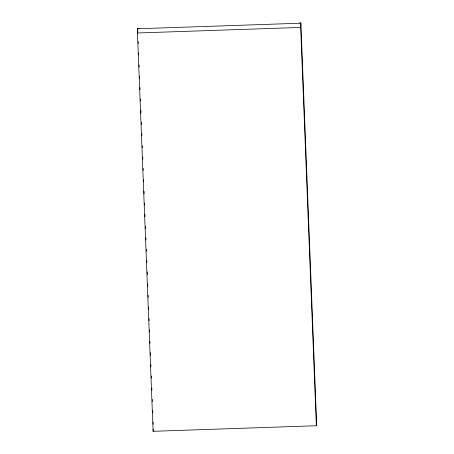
<?xml version="1.0" encoding="UTF-8"?>
<svg xmlns="http://www.w3.org/2000/svg" width="454" height="454" viewBox="0 0 454 454"><rect width="100%" height="100%" fill="white"/><g stroke="black" fill="none" stroke-linecap="round" stroke-linejoin="round"><path stroke-width="0.68" d="M299.691 22.916L300.372 22.7L300.889 23.194L316.557 421.499L316.342 425.739L153.112 431.3L137.443 32.994L137.658 28.761L137.846 28.347L139.123 28.386M153.112 431.3L153.219 429.183M316.342 425.739L300.673 27.433L300.889 23.194L137.658 28.761L137.8 32.302M137.443 32.994L300.673 27.433M316.427 420.807L316.557 421.499M138.164 41.518L138.243 43.641M138.606 52.857L138.691 54.985M139.083 64.905L139.162 67.033M139.526 76.244L139.611 78.372M139.974 87.582L140.059 89.71M140.417 98.927L140.502 101.049M140.865 110.265L140.978 113.097M141.342 122.313L141.421 124.441M141.784 133.652L141.869 135.78M142.261 145.7L142.34 147.828M142.704 157.039L142.789 159.167M143.152 168.377L143.237 170.505M143.595 179.722L143.68 181.844M144.043 191.06L144.156 193.892M144.514 203.108L144.599 205.236M144.962 214.447L145.047 216.575M145.439 226.495L145.518 228.623M145.882 237.834L145.967 239.962M146.33 249.172L146.409 251.3M146.773 260.517L146.858 262.639M147.221 271.855L147.334 274.687M147.692 283.903L147.777 286.031M148.14 295.242L148.225 297.37M148.611 307.29L148.696 309.418M149.06 318.629L149.145 320.757M149.508 329.967L149.587 332.095M149.951 341.312L150.036 343.434M150.399 352.65L150.507 355.482M150.87 364.698L150.955 366.826M151.318 376.037L151.403 378.165M151.789 388.085L151.874 390.213M152.238 399.424L152.323 401.552M152.686 410.768L152.765 412.89M153.129 422.106L153.214 424.229"/></g></svg>
